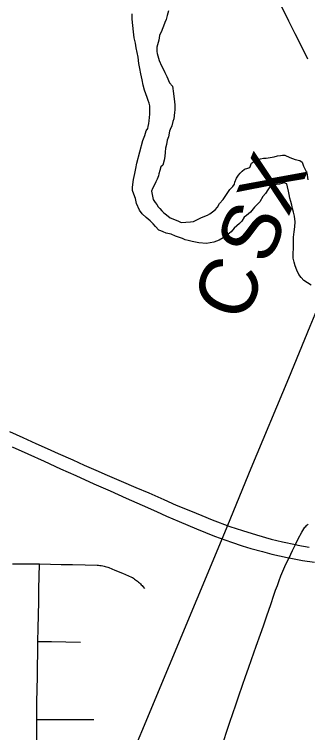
# Model space of a CAD drawing. Extents: x 0 to 34, y 0 to 22.
# Drawn here: x 5.81 to 6.097, y 19.119 to 19.822 of the extents above; entities that cross this region are included whole.
import ezdxf

# ---------------------------------------------------------------- set-up
doc = ezdxf.new("R2010")
doc.units = 0
for name, color, linetype in [('GM_X_City_Street', 7, 'Continuous'), ('GM_X_Interstate_Route', 7, 'Continuous'), ('GM_X_Major_River', 7, 'Continuous'), ('GM_X_Rail_Line', 7, 'Continuous'), ('GM_X_Rail_Line_Text', 7, 'Continuous')]:
    doc.layers.add(name, color=color, linetype=linetype)

msp = doc.modelspace()

# ---------------------------------------------------------------- linework, layer by layer
at = {"layer": 'GM_X_City_Street'}
msp.add_line((5.83206, 19.13151), (5.88805, 19.13145), dxfattribs=at)
for points in [[(6.09741, 19.77808), (6.09114, 19.79084), (6.08509, 19.80317), (6.07898, 19.81557), (6.07209, 19.82961)], [(6.01509, 19.11073), (6.01825, 19.12004), (6.02126, 19.12888), (6.02411, 19.13727), (6.02704, 19.14586), (6.03003, 19.15467), (6.03352, 19.16493), (6.0365, 19.17343), (6.03937, 19.18162), (6.04237, 19.19019), (6.04696, 19.20306), (6.05115, 19.21485), (6.05398, 19.22299), (6.05747, 19.23288), (6.06127, 19.24402), (6.06429, 19.25317), (6.06593, 19.25795), (6.06761, 19.26272), (6.06933, 19.26747), (6.07108, 19.27217), (6.07602, 19.28348), (6.07905, 19.28983), (6.08236, 19.29677), (6.08534, 19.30275), (6.08814, 19.30838), (6.09149, 19.31502), (6.09251, 19.31662), (6.09357, 19.3182), (6.09468, 19.31975), (6.09539, 19.32055), (6.09612, 19.32133), (6.09689, 19.32207), (6.09769, 19.32278)], [(5.80845, 19.28391), (5.82179, 19.28381), (5.83472, 19.28371), (5.84553, 19.2835), (5.856, 19.28329), (5.86721, 19.28307), (5.87953, 19.28284), (5.89127, 19.28261), (5.89263, 19.28251), (5.89398, 19.28237), (5.89533, 19.28218), (5.89667, 19.28195), (5.898, 19.28167), (5.89922, 19.28136), (5.90042, 19.281), (5.90162, 19.28061), (5.90281, 19.28018), (5.90865, 19.27774), (5.91594, 19.27468), (5.9218, 19.27224), (5.92475, 19.27094), (5.92582, 19.27033), (5.92687, 19.26969), (5.92789, 19.26901), (5.9289, 19.2683), (5.92988, 19.26756), (5.93084, 19.26679), (5.93177, 19.26599), (5.93267, 19.26515), (5.93355, 19.2643), (5.93439, 19.2634), (5.93521, 19.26249), (5.936, 19.26154), (5.93748, 19.25958)], [(5.83205, 19.09635), (5.83206, 19.13151), (5.83219, 19.13988), (5.83233, 19.14847), (5.83254, 19.16104), (5.83273, 19.17309), (5.8329, 19.18371), (5.83311, 19.19644), (5.83329, 19.20793), (5.83354, 19.22069), (5.83378, 19.23357), (5.83403, 19.2469), (5.83427, 19.25969), (5.83449, 19.27107), (5.83472, 19.28371)], [(5.83329, 19.20793), (5.84649, 19.20768), (5.86058, 19.20742), (5.87509, 19.20715)]]:
    msp.add_lwpolyline(points, dxfattribs=at)
at = {"layer": 'GM_X_Interstate_Route'}
for points in [[(5.80549, 19.41342), (5.81838, 19.40763), (5.83113, 19.40189), (5.84222, 19.39692), (5.85319, 19.392), (5.86742, 19.38562), (5.87864, 19.3806), (5.89005, 19.37563), (5.90101, 19.37084), (5.91464, 19.3649), (5.9291, 19.3587), (5.94169, 19.35331), (5.95643, 19.34684), (5.96865, 19.34147), (5.98246, 19.33572), (5.99358, 19.3312), (6.00392, 19.327), (6.0211, 19.32059), (6.03343, 19.3164), (6.04716, 19.31212), (6.06162, 19.30802), (6.07272, 19.30538), (6.08534, 19.30275), (6.08768, 19.30226), (6.09886, 19.3002)], [(5.80792, 19.39846), (5.82339, 19.3915), (5.83932, 19.38433), (5.8555, 19.37704), (5.87042, 19.37032), (5.88807, 19.36237), (5.90409, 19.35523), (5.91969, 19.34828), (5.93546, 19.34125), (5.94938, 19.33504), (5.95926, 19.33064), (5.97156, 19.32532), (5.98835, 19.31813), (6.0062, 19.31108), (6.0228, 19.305), (6.03324, 19.30154), (6.04179, 19.29891), (6.05322, 19.29579), (6.0621, 19.29349), (6.07722, 19.2902), (6.07905, 19.28983), (6.09209, 19.28724), (6.10402, 19.28543)]]:
    msp.add_lwpolyline(points, dxfattribs=at)
at = {"layer": 'GM_X_Major_River'}
for points in [[(6.0831, 19.58778), (6.08341, 19.5931), (6.08336, 19.5969), (6.08332, 19.59994), (6.08327, 19.60374), (6.08396, 19.60907), (6.08466, 19.61401), (6.08497, 19.61896), (6.08452, 19.62427), (6.08333, 19.62844), (6.08253, 19.63185), (6.08172, 19.63526), (6.08092, 19.63867), (6.07974, 19.64208), (6.07931, 19.64549), (6.07851, 19.6489), (6.07769, 19.65307), (6.07689, 19.6561), (6.07423, 19.65721), (6.06969, 19.65563), (6.06136, 19.65477), (6.05838, 19.65017), (6.05615, 19.64672), (6.05353, 19.64365), (6.05057, 19.6383), (6.04532, 19.63329), (6.04121, 19.6283), (6.03746, 19.62522), (6.03521, 19.62329), (6.03298, 19.61946), (6.03073, 19.61715), (6.02811, 19.61484), (6.02548, 19.61253), (6.02249, 19.60907), (6.01911, 19.60637), (6.0146, 19.60327), (6.01083, 19.60095), (6.00555, 19.59898), (5.99835, 19.59775), (5.99076, 19.59842), (5.98429, 19.59948), (5.98048, 19.60058), (5.97744, 19.6013), (5.97477, 19.6024), (5.97172, 19.60351), (5.9679, 19.60498), (5.96371, 19.60683), (5.95876, 19.60791), (5.95571, 19.60901), (5.95342, 19.61012), (5.95151, 19.61086), (5.94843, 19.61424), (5.94612, 19.61687), (5.94304, 19.61988), (5.93921, 19.62325), (5.93537, 19.62662), (5.93266, 19.63039), (5.92992, 19.63682), (5.92872, 19.64174), (5.92715, 19.6459), (5.92596, 19.64969), (5.92592, 19.65235), (5.92626, 19.65539), (5.92696, 19.66034), (5.92802, 19.66605), (5.92909, 19.67101), (5.93016, 19.67634), (5.93594, 19.69845), (5.93778, 19.70342), (5.93924, 19.70799), (5.94072, 19.71029), (5.94108, 19.7122), (5.9418, 19.71525), (5.94214, 19.71791), (5.94248, 19.72095), (5.94281, 19.72438), (5.94277, 19.72742), (5.94275, 19.72932), (5.94271, 19.73236), (5.9423, 19.73501), (5.94112, 19.73766), (5.94032, 19.74069), (5.93876, 19.74409), (5.93757, 19.74787), (5.93637, 19.7528), (5.93516, 19.75811), (5.93395, 19.76379), (5.93312, 19.7691), (5.93192, 19.77403), (5.93146, 19.7801), (5.93026, 19.78465), (5.92945, 19.7892), (5.92863, 19.79375), (5.92742, 19.79905), (5.92696, 19.80513), (5.92612, 19.8112), (5.92566, 19.81727), (5.92559, 19.82259)], [(5.96122, 19.82569), (5.95976, 19.82111), (5.95868, 19.81692), (5.95757, 19.81424), (5.95611, 19.81043), (5.95501, 19.80737), (5.95428, 19.80546), (5.95279, 19.80316), (5.95243, 19.80126), (5.95173, 19.79669), (5.95028, 19.79211), (5.94955, 19.78982), (5.94957, 19.78792), (5.9496, 19.78565), (5.95001, 19.78375), (5.9508, 19.78148), (5.95199, 19.77693), (5.95434, 19.77164), (5.95589, 19.76862), (5.95746, 19.76522), (5.95941, 19.76106), (5.96214, 19.75502), (5.96485, 19.75163), (5.96608, 19.74442), (5.96694, 19.73646), (5.96736, 19.73342), (5.96742, 19.72848), (5.96708, 19.72582), (5.9664, 19.71973), (5.9653, 19.71705), (5.96422, 19.71286), (5.96274, 19.70942), (5.96201, 19.70751), (5.96094, 19.70218), (5.95985, 19.69875), (5.95914, 19.69456), (5.95805, 19.69112), (5.95772, 19.68694), (5.9574, 19.68276), (5.95668, 19.67933), (5.95561, 19.67437), (5.95374, 19.67283), (5.95265, 19.66902), (5.95155, 19.66596)], [(5.95155, 19.66596), (5.95119, 19.66406), (5.9501, 19.66062), (5.94862, 19.65795), (5.94714, 19.65451), (5.94529, 19.65145), (5.94456, 19.64878), (5.94498, 19.64574), (5.94619, 19.64082), (5.94812, 19.6378), (5.94966, 19.63592), (5.95083, 19.63365), (5.95275, 19.63178), (5.95468, 19.62952), (5.9566, 19.62764), (5.95928, 19.62578), (5.96274, 19.62278), (5.96693, 19.62131), (5.97075, 19.61946), (5.97342, 19.61835), (5.98252, 19.61884), (5.98555, 19.61926), (5.98819, 19.62043), (5.99271, 19.62277), (5.99649, 19.62433), (5.99913, 19.6255), (6.00139, 19.62667), (6.00402, 19.62861), (6.00665, 19.63054), (6.00889, 19.63323), (6.01113, 19.63667), (6.01449, 19.64089), (6.01784, 19.6455), (6.02119, 19.65048), (6.02419, 19.65355), (6.02567, 19.65585), (6.02603, 19.65776), (6.0275, 19.66158), (6.02973, 19.66464), (6.03123, 19.66656), (6.0331, 19.66848), (6.03535, 19.67041), (6.03875, 19.67159), (6.04064, 19.672), (6.04248, 19.6762), (6.04624, 19.67891), (6.05115, 19.68049), (6.05418, 19.68128), (6.05683, 19.68132), (6.06062, 19.68174), (6.06441, 19.68255), (6.06781, 19.68335), (6.07084, 19.68377), (6.07273, 19.68417), (6.07501, 19.6842), (6.07997, 19.68198), (6.08493, 19.67976), (6.0895, 19.67906), (6.0918, 19.67718), (6.09337, 19.6734), (6.09531, 19.66963), (6.09649, 19.66698), (6.09733, 19.66015)], [(6.10058, 19.55683), (6.09714, 19.55907), (6.09369, 19.5613), (6.091, 19.56431), (6.08868, 19.56732), (6.08673, 19.57148), (6.08516, 19.57564), (6.08397, 19.57943), (6.08316, 19.58322), (6.0831, 19.58778)]]:
    msp.add_lwpolyline(points, dxfattribs=at)
at = {"layer": 'GM_X_Rail_Line'}
msp.add_lwpolyline([(5.36009, 17.73657), (5.69238, 18.53646), (5.76065, 18.70043), (5.85222, 18.92085), (6.01619, 19.31469), (6.04186, 19.37764), (6.07894, 19.46577), (6.09979, 19.51652), (6.1471, 19.63042), (6.15615, 19.65246), (6.16697, 19.67783), (6.1772, 19.69996), (6.1835, 19.71285), (6.19048, 19.72583), (6.20091, 19.74334), (6.20818, 19.75514), (6.21605, 19.76665), (6.22491, 19.77875), (6.23356, 19.79006), (6.24261, 19.80137), (6.24989, 19.80993), (6.25736, 19.81868), (6.26828, 19.83088)], dxfattribs=at)

# ---------------------------------------------------------------- texts
at = {"layer": 'GM_X_Rail_Line_Text'}
for s, rotation, p in [('X', 67.28786, (6.07836, 19.62294)), ('S', 67.55313, (6.05866, 19.57527)), ('C', 67.57166, (6.03514, 19.51828))]:
    msp.add_text(s, height=0.05663, rotation=rotation, dxfattribs=at).set_placement(p)

doc.saveas('drawing.dxf')
